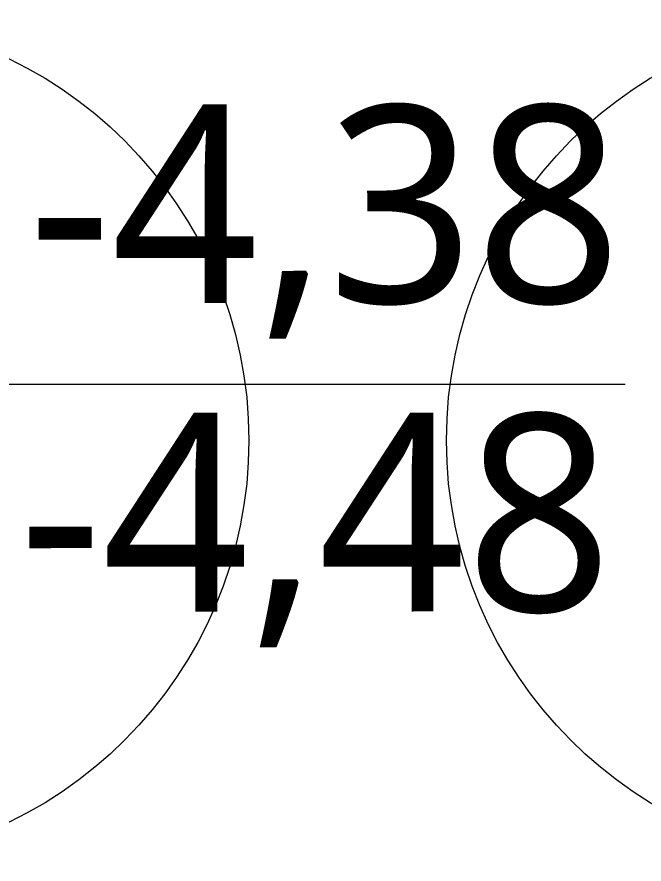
# Model space of a CAD drawing. Header units: millimetres. Extents: x 809 to 8159, y 33 to 4533.
# Drawn here: x 5303.9 to 5348.3, y 3732.9 to 3792.9 of the extents above; entities that cross this region are included whole.
import ezdxf

# ---------------------------------------------------------------- set-up
doc = ezdxf.new("R2010")
doc.units = ezdxf.units.MM
doc.layers.add('AHŞAP KONFERANS SALONU TAVAN', color=6, linetype='Continuous', lineweight=0)
doc.layers.add('cevre kotlar', color=6, linetype='Continuous', lineweight=0)
doc.styles.get("Standard").update_dxf_attribs({"font": 'arial.ttf'})

# ---------------------------------------------------------------- blocks, each defined once
blk = doc.blocks.new('RTHRTHRTRTHRHRTH')
at = {"layer": 'AHŞAP KONFERANS SALONU TAVAN'}
for centre in [(39697.254, -4844.689), (39771.254, -4844.689)]:
    blk.add_circle(centre, 30, dxfattribs=at)

msp = doc.modelspace()

# ---------------------------------------------------------------- linework, layer by layer
at = {"layer": 'cevre kotlar'}
msp.add_line((5299.407, 3766.888), (5346.975, 3766.888), dxfattribs=at)

# ---------------------------------------------------------------- block references
at = {"layer": 'AHŞAP KONFERANS SALONU TAVAN'}
msp.add_blockref('RTHRTHRTRTHRHRTH', (-34406.946, 8607.587), dxfattribs=at)

# ---------------------------------------------------------------- texts
at = {"layer": 'cevre kotlar', "char_height": 14, "attachment_point": 1, "rotation": 0.00978}
for s, insert in [('{\\fTrebuchet MS|b0|i0|c162|p34;-4,38}', (5304.691, 3786.637)), ('{\\fTrebuchet MS|b0|i0|c162|p34;-4,48}', (5304.025, 3764.781))]:
    msp.add_mtext_dynamic_manual_height_columns(s, width=411.22841, gutter_width=1, heights=[0], dxfattribs=dict(at, insert=insert))

doc.saveas('drawing.dxf')
